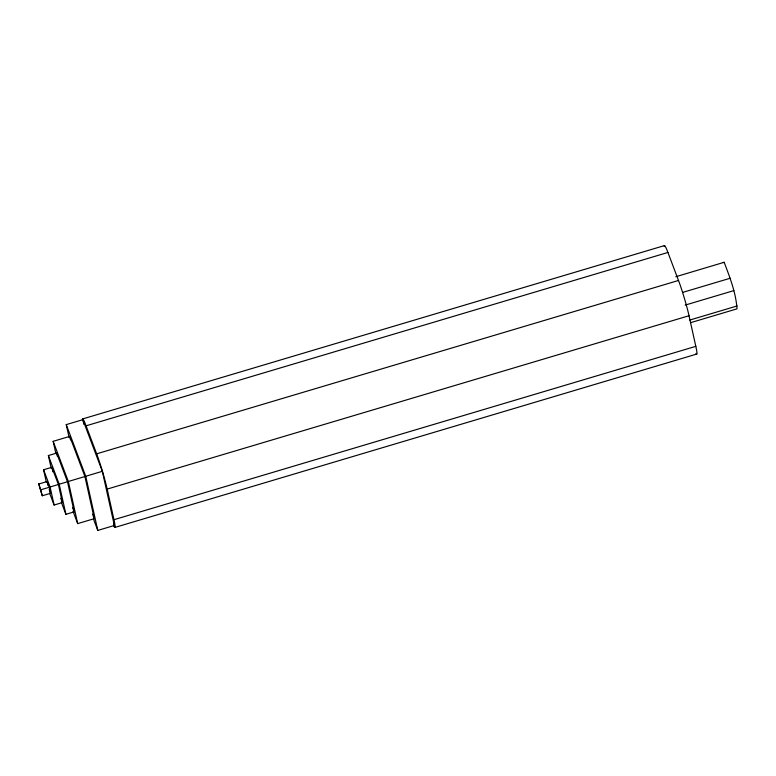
<?xml version="1.0" encoding="UTF-8"?>
<svg xmlns="http://www.w3.org/2000/svg" width="776" height="776" viewBox="0 0 776 776"><rect width="100%" height="100%" fill="white"/><g stroke="black" fill="none" stroke-linecap="round" stroke-linejoin="round"><path stroke-width="1.16" d="M675.78 276.751L724.173 262.288C729.809 277.274 735.987 292.804 736.996 308.848L690.718 322.641M723.213 262.608L724.173 262.288M82.654 418.943L664.498 245.575M69.112 437.577L66.241 424.627L82.819 419.68L102.335 471.323L114.363 525.478L97.786 530.425L93.537 519.202M82.45 419.942A26.025 1.862 73.4 0 1 86.078 425.82L667.923 252.462L678.505 280.466A26.025 1.862 73.4 0 1 689.02 315.735L695.82 346.339A26.025 1.862 73.4 0 1 696.033 353.371M55.756 453.019L53.156 441.321L69.743 436.384L84.923 476.542L94.274 518.669L77.697 523.606L73.06 511.335M51.197 468.277L48.374 455.551L56.667 453.077L67.502 481.76L74.186 511.85L65.902 514.323L61.314 502.188M86.078 425.82L96.66 453.824L678.505 280.466M46.347 482.187L43.582 469.771L51.876 467.307L58.384 484.515L62.39 502.567L54.097 505.04L49.625 493.206M38.8 484.001L47.093 481.527L49.257 487.27L50.595 493.284L42.302 495.757L38.8 484.001L42.302 495.757M682.764 292.377L730.197 278.245M66.241 424.627L85.748 476.26L102.335 471.323M40.973 489.734L49.257 487.27M43.582 469.771L50.091 486.988L58.384 484.515M48.374 455.551L59.209 484.234L67.502 481.76M53.156 441.321L68.337 481.479L84.923 476.542M685.208 305.094L733.795 290.622M113.665 525.759A26.025 1.862 73.4 0 0 113.975 519.697L107.175 489.093L689.02 315.735M689.767 320.061L737.2 305.928M113.975 519.697L695.82 346.339M114.906 527.428L696.741 354.06M113.519 523.237L114.363 525.478M92.587 514.207L94.274 518.669M72.517 507.436L74.186 511.85M60.77 498.27L62.39 502.567M49.15 489.462L50.595 493.284M82.819 419.68L83.866 424.394M85.748 476.26L97.786 530.425M69.743 436.384L70.519 439.895M68.337 481.479L77.697 523.606M56.667 453.077L57.434 456.55M59.209 484.234L65.902 514.323M51.876 467.307L52.884 471.818M50.091 486.988L54.097 505.04M47.093 481.527L47.986 485.543M96.66 453.824A26.025 1.862 73.4 0 1 107.175 489.093M664.295 246.584A26.025 1.862 73.4 0 1 667.923 252.462"/></g></svg>
